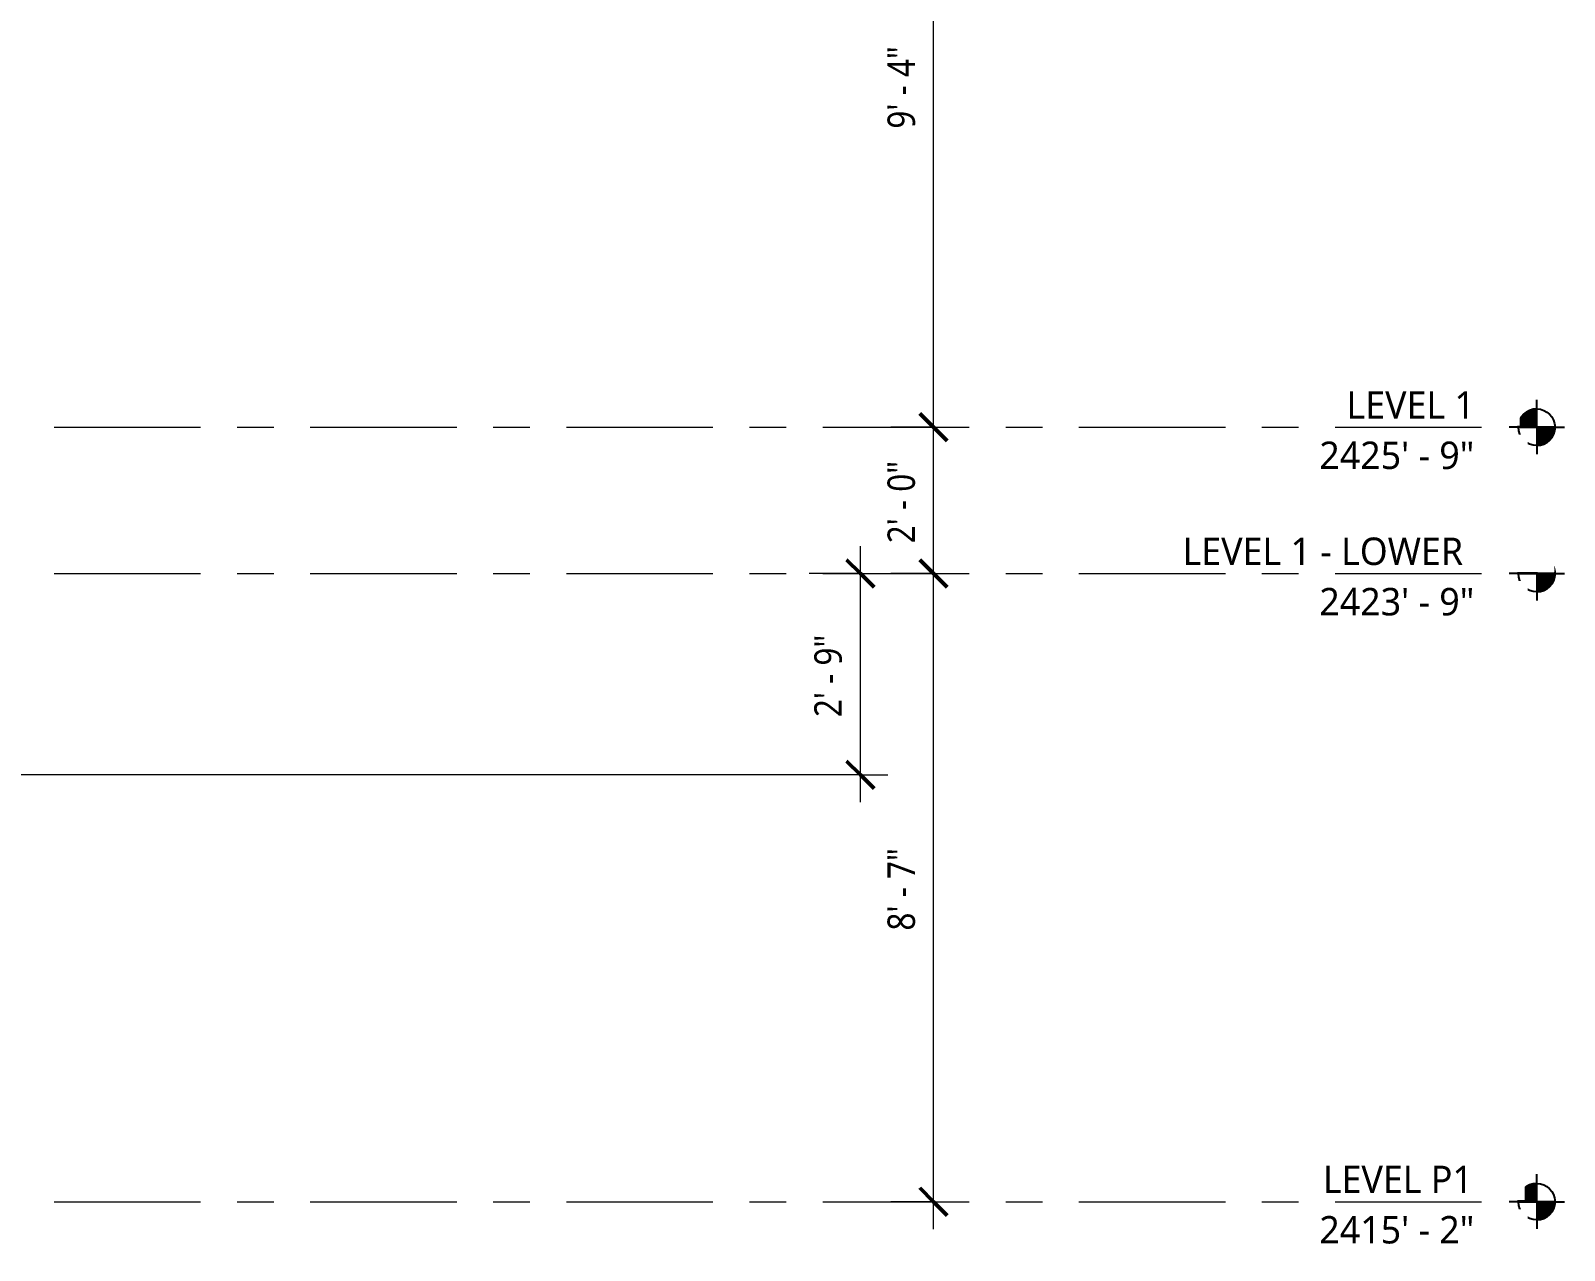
# Model space of a CAD drawing. Header units: inches. Extents: x 6 to 8416, y -388 to 6104.
# Drawn here: x 2432.8 to 2684.2, y 4974 to 5174 of the extents above; entities that cross this region are included whole.
import ezdxf

# ---------------------------------------------------------------- set-up
doc = ezdxf.new("R2010")
doc.units = ezdxf.units.IN
doc.header["$MEASUREMENT"] = 0
doc.linetypes.add('Center 1_2_', pattern=[42, 24, -6, 6, -6])
for name, color, linetype, lineweight in [('A-ANNO-DIMS', 211, 'Continuous', 13), ('A-ANNO-DIMS-48', 211, 'Continuous', 13), ('A-FLOR-LEVL', 51, 'Continuous', 13)]:
    doc.layers.add(name, color=color, linetype=linetype, lineweight=lineweight)
doc.styles.add('Open Sans_3', font='OpenSans-Regular.ttf', dxfattribs={"height": 4.5})
doc.styles.add('Open Sans_5', font='OpenSans-Regular.ttf', dxfattribs={"width": 0.88, "height": 4.5})
doc.dimstyles.new('Linear_-_3_32_', dxfattribs={"dimscale": 12, "dimtxt": 4.83561, "dimasz": 0.375, "dimexe": 0.375, "dimexo": 0.25, "dimgap": 0.125, "dimtad": 1, "dimdec": 8, "dimrnd": 0.003906, "dimzin": 3, "dimdsep": 46, "dimlunit": 4, "dimtxsty": 'Open Sans_5', "dimblk1": 'OBLIQUE', "dimblk2": 'OBLIQUE', "dimsah": 1, "dimcen": 0.09, "dimdle": 0.375, "dimadec": 3, "dimazin": 2, "dimtfac": 1, "dimtdec": 4, "dimtix": 1, "dimtmove": 0, "dimatfit": 3, "dimfxl": 1, "dimtvp": 1, "dimtfill": 1, "dimfrac": 2, "dimtolj": 1, "dimtzin": 0, "dimarcsym": 2})
doc.dimstyles.new('Linear_-_3_32__CL', dxfattribs={"dimscale": 12, "dimtxt": 4.83561, "dimasz": 0.375, "dimexe": 0.375, "dimexo": 0.25, "dimgap": 0.125, "dimtad": 1, "dimdec": 8, "dimrnd": 0.003906, "dimzin": 3, "dimdsep": 46, "dimlunit": 4, "dimtxsty": 'Open Sans_5', "dimblk1": 'OBLIQUE', "dimblk2": 'OBLIQUE', "dimsah": 1, "dimcen": 0.09, "dimdle": 0.375, "dimadec": 3, "dimazin": 2, "dimtfac": 1, "dimtdec": 4, "dimtix": 1, "dimtmove": 0, "dimatfit": 3, "dimfxl": 1, "dimtvp": 1, "dimtfill": 1, "dimfrac": 2, "dimtolj": 1, "dimtzin": 0, "dimarcsym": 2})

# ---------------------------------------------------------------- blocks, each defined once
blk = doc.blocks.new('Level - AN Level Head-AM-798523-WALL SECTION - BACK OF HOUSE')
at = {"layer": 'A-FLOR-LEVL'}
h = blk.add_hatch(color=256, dxfattribs=at)
edge = h.paths.add_edge_path()
edge.add_line((351, 5109), (348, 5109))
edge.add_arc((351, 5109), 3, 90, 180, ccw=False)
edge.add_line((351, 5112), (351, 5109))
h = blk.add_hatch(color=256, dxfattribs=at)
edge = h.paths.add_edge_path()
edge.add_arc((351, 5109), 3, 270, 360, ccw=False)
edge.add_line((351, 5106), (351, 5109))
edge.add_line((351, 5109), (354, 5109))
at = {"layer": 'A-FLOR-LEVL', "lineweight": 25}
for p, q in [((351, 5112.02), (351, 5113.51)), ((351, 5109), (351, 5112)), ((348, 5109), (346.49, 5109)), ((348, 5109), (351, 5109)), ((354, 5109), (351, 5109)), ((351, 5109), (351, 5106)), ((354, 5109), (355.53, 5109)), ((351, 5106), (351, 5104.56))]:
    blk.add_line(p, q, dxfattribs=at)
blk.add_circle((351, 5109), 3, dxfattribs=at)
for start, end in [(90, 180), (270, 360)]:
    blk.add_arc((351, 5109), 3, start, end, dxfattribs=at)
blk = doc.blocks.new('DIMBLOCK8-WALL SECTION - BACK OF HOUSE')
at = {"layer": 'A-ANNO-DIMS-48', "lineweight": 50}
for p, q in [((2580.78, 5085), (2578.53, 5087.25)), ((2580.78, 5085), (2583.03, 5082.75)), ((2580.78, 4982), (2578.53, 4984.25)), ((2580.78, 4982), (2583.03, 4979.75))]:
    blk.add_line(p, q, dxfattribs=at)
at = {"layer": 'A-ANNO-DIMS-48'}
for p, q in [((2580.78, 5085), (2573.8, 5085)), ((2580.78, 4977.5), (2580.78, 5085)), ((2580.78, 5085), (2585.28, 5085)), ((2580.78, 4982), (2573.8, 4982)), ((2580.78, 4982), (2585.28, 4982))]:
    blk.add_line(p, q, dxfattribs=at)
at = {"layer": 'A-ANNO-DIMS-48', "color": 0, "insert": (2573.23, 5026.46), "char_height": 4.5, "width": 16.8901, "attachment_point": 1, "rotation": 90, "line_spacing_factor": 1.151336, "style": 'Open Sans_5', "bg_fill": 3, "box_fill_scale": 1.25, "bg_fill_color": 256, "bg_fill_true_color": 13158600, "bg_fill_transparency": 0}
blk.add_mtext('8\' - 7"', dxfattribs=at)
blk = doc.blocks.new('_Oblique')
at = {"color": 0, "linetype": 'ByBlock', "lineweight": -2}
blk.add_line((-0.5, -0.5), (0.5, 0.5), dxfattribs=at)
blk = doc.blocks.new('DIMBLOCK9-WALL SECTION - BACK OF HOUSE')
at = {"layer": 'A-ANNO-DIMS-48', "lineweight": 50}
for p, q in [((2580.78, 5109), (2578.53, 5111.25)), ((2580.78, 5109), (2583.03, 5106.75)), ((2580.78, 5085), (2578.53, 5087.25)), ((2580.78, 5085), (2583.03, 5082.75))]:
    blk.add_line(p, q, dxfattribs=at)
at = {"layer": 'A-ANNO-DIMS-48'}
for p, q in [((2580.78, 5109), (2573.8, 5109)), ((2580.78, 5085), (2580.78, 5109)), ((2580.78, 5109), (2585.28, 5109)), ((2580.78, 5085), (2573.8, 5085)), ((2580.78, 5085), (2585.28, 5085))]:
    blk.add_line(p, q, dxfattribs=at)
at = {"layer": 'A-ANNO-DIMS-48', "color": 0, "insert": (2573.23, 5089.96), "char_height": 4.5, "width": 16.8901, "attachment_point": 1, "rotation": 90, "line_spacing_factor": 1.151336, "style": 'Open Sans_5', "bg_fill": 3, "box_fill_scale": 1.25, "bg_fill_color": 256, "bg_fill_true_color": 13158600, "bg_fill_transparency": 0}
blk.add_mtext('2\' - 0"', dxfattribs=at)
blk = doc.blocks.new('DIMBLOCK10-WALL SECTION - BACK OF HOUSE')
at = {"layer": 'A-ANNO-DIMS-48', "lineweight": 50}
for p, q in [((2580.78, 5221), (2578.53, 5223.25)), ((2580.78, 5221), (2583.03, 5218.75)), ((2580.78, 5109), (2578.53, 5111.25)), ((2580.78, 5109), (2583.03, 5106.75))]:
    blk.add_line(p, q, dxfattribs=at)
at = {"layer": 'A-ANNO-DIMS-48'}
for p, q in [((2580.78, 5221), (2573.8, 5221)), ((2580.78, 5109), (2580.78, 5221)), ((2580.78, 5221), (2585.28, 5221)), ((2580.78, 5109), (2573.8, 5109)), ((2580.78, 5109), (2585.28, 5109))]:
    blk.add_line(p, q, dxfattribs=at)
at = {"layer": 'A-ANNO-DIMS-48', "color": 0, "insert": (2573.23, 5157.96), "char_height": 4.5, "width": 16.8901, "attachment_point": 1, "rotation": 90, "line_spacing_factor": 1.151336, "style": 'Open Sans_5', "bg_fill": 3, "box_fill_scale": 1.25, "bg_fill_color": 256, "bg_fill_true_color": 13158600, "bg_fill_transparency": 0}
blk.add_mtext('9\' - 4"', dxfattribs=at)
blk = doc.blocks.new('DIMBLOCK18-WALL SECTION - BACK OF HOUSE')
at = {"layer": 'A-ANNO-DIMS-48'}
for p, q in [((2568.78, 5047.5), (2568.78, 5089.5)), ((2568.78, 5085), (2560.37, 5085)), ((2568.78, 5085), (2573.28, 5085)), ((2568.78, 5052), (2258.65, 5052)), ((2568.78, 5052), (2573.28, 5052))]:
    blk.add_line(p, q, dxfattribs=at)
at = {"layer": 'A-ANNO-DIMS-48', "lineweight": 50}
for p, q in [((2568.78, 5085), (2566.53, 5087.25)), ((2568.78, 5085), (2571.03, 5082.75)), ((2568.78, 5052), (2566.53, 5054.25)), ((2568.78, 5052), (2571.03, 5049.75))]:
    blk.add_line(p, q, dxfattribs=at)
at = {"layer": 'A-ANNO-DIMS-48', "color": 0, "insert": (2561.23, 5061.46), "char_height": 4.5, "width": 16.8901, "attachment_point": 1, "rotation": 90, "line_spacing_factor": 1.151336, "style": 'Open Sans_5', "bg_fill": 3, "box_fill_scale": 1.25, "bg_fill_color": 256, "bg_fill_true_color": 13158600, "bg_fill_transparency": 0}
blk.add_mtext('2\' - 9"', dxfattribs=at)

msp = doc.modelspace()

# ---------------------------------------------------------------- block references
at = {"layer": 'A-FLOR-LEVL', "lineweight": 25}
for p in [(2328.64750214, 0), (2328.64750214, -24), (2328.64750214, -127)]:
    msp.add_blockref('Level - AN Level Head-AM-798523-WALL SECTION - BACK OF HOUSE', p, dxfattribs=at)

# ---------------------------------------------------------------- next in the draw order: texts
at = {"layer": 'A-FLOR-LEVL', "char_height": 4.5, "attachment_point": 1, "style": 'Open Sans_3', "bg_fill": 3, "box_fill_scale": 1.25, "bg_fill_color": 256, "bg_fill_true_color": 13158600, "bg_fill_transparency": 0}
for s, insert, width in [('LEVEL 1', (2648.46170256, 5114.90196656), 27.27), ('2425\' - 9"', (2644.0123801, 5106.64441153), 33.027), ('LEVEL 1 - LOWER', (2621.58926162, 5090.90196656), 59.8425), ('2423\' - 9"', (2644.0123801, 5082.64441153), 33.027), ('LEVEL P1', (2644.58768681, 4987.90196656), 31.9665), ('2415\' - 2"', (2644.0123801, 4979.64441153), 33.027)]:
    msp.add_mtext(s, dxfattribs=dict(at, insert=insert, width=width))

# ---------------------------------------------------------------- next in the draw order: linework, layer by layer
at = {"layer": 'A-FLOR-LEVL', "linetype": 'Center 1_2_'}
for p, q in [((756.61389744, 5109), (2676.64388705, 5109)), ((756.61389744, 5085), (2676.64388705, 5085)), ((756.61389744, 4982), (2676.64388705, 4982))]:
    msp.add_line(p, q, dxfattribs=at)

# ---------------------------------------------------------------- next in the draw order: dimensions: what is measured, and where the dimension line sits
at = {"layer": 'A-ANNO-DIMS'}
dim = msp.add_linear_dim(base=(2580.7832585401, 5085), p1=(2570.8010045964, 4982), p2=(2570.8010045964, 5085), angle=90, dimstyle='Linear_-_3_32__CL', override={"dimpost": '<>', "dimfxl": 103}, dxfattribs=at)
dim.commit()
dim.dimension.update_dxf_attribs({"geometry": 'DIMBLOCK8-WALL SECTION - BACK OF HOUSE', "text_midpoint": (2576.9796141581, 5033.5)})

# ---------------------------------------------------------------- next in the draw order: dimensions: what is measured, and where the dimension line sits
dim = msp.add_linear_dim(base=(2580.7832585401, 5109), p1=(2570.8010045964, 5085), p2=(2570.8010045964, 5109), angle=90, dimstyle='Linear_-_3_32__CL', override={"dimpost": '<>', "dimfxl": 24}, dxfattribs=at)
dim.commit()
dim.dimension.update_dxf_attribs({"geometry": 'DIMBLOCK9-WALL SECTION - BACK OF HOUSE', "text_midpoint": (2576.976548763, 5097)})

# ---------------------------------------------------------------- next in the draw order: dimensions: what is measured, and where the dimension line sits
for base, p1, p2, dimstyle, override, picture, middle in [((2580.7832585401, 5221), (2570.8010045964, 5109), (2570.8010045964, 5221), 'Linear_-_3_32__CL', {"dimpost": '<>', "dimfxl": 112}, 'DIMBLOCK10-WALL SECTION - BACK OF HOUSE', (2576.9796141581, 5165)), ((2568.7832585401, 5085), (2255.647502143, 5052), (2557.3678090655, 5085), 'Linear_-_3_32_', {"dimpost": '<>', "dimfxl": 303.519593}, 'DIMBLOCK18-WALL SECTION - BACK OF HOUSE', (2564.9796141581, 5068.5))]:
    dim = msp.add_linear_dim(base=base, p1=p1, p2=p2, angle=90, dimstyle=dimstyle, override=override, dxfattribs=at)
    dim.commit()
    dim.dimension.update_dxf_attribs({"geometry": picture, "text_midpoint": middle})

doc.saveas('drawing.dxf')
